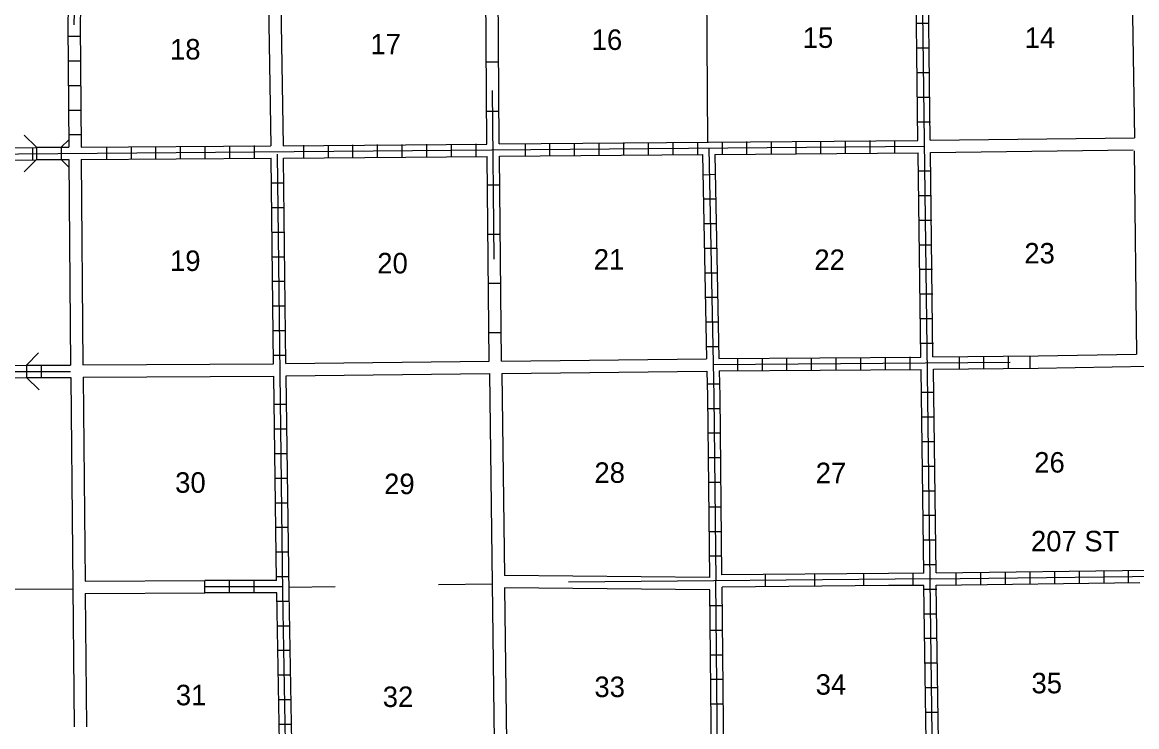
# Model space of a CAD drawing. Extents: x 1640392 to 2166518, y 15983809 to 16412887.
# Drawn here: x 1907542 to 1934697, y 16121796 to 16138977 of the extents above; entities that cross this region are included whole.
import ezdxf

# ---------------------------------------------------------------- set-up
doc = ezdxf.new("R2010")
doc.units = 0
for name, color, linetype in [('L10', 7, 'Continuous'), ('L11', 7, 'Continuous'), ('L13', 7, 'Continuous'), ('L14', 7, 'Continuous'), ('L18', 7, 'Continuous'), ('L30', 7, 'Continuous'), ('L8', 7, 'Continuous'), ('L9', 7, 'Continuous')]:
    doc.layers.add(name, color=color, linetype=linetype)

msp = doc.modelspace()

# ---------------------------------------------------------------- linework, layer by layer
at = {"layer": 'L10'}
for points in [[(1913517, 16140919), (1913600, 16135961)], [(1913817, 16140919), (1913900, 16135961)]]:
    msp.add_lwpolyline(points, dxfattribs=at)
at = {"layer": 'L11'}
for points in [[(1934558, 16141136), (1934641, 16136161)], [(1929667, 16136102), (1934641, 16136161)], [(1929675, 16135802), (1934610, 16135862)], [(1934633, 16135842), (1934694, 16130881)], [(1908676, 16135627), (1908717, 16130611)], [(1908976, 16135627), (1909017, 16130619)], [(1932292, 16130842), (1934694, 16130881)], [(1909017, 16130619), (1913667, 16130644)], [(1913967, 16130652), (1918917, 16130711)], [(1919217, 16130711), (1924217, 16130769)], [(1909026, 16130319), (1913675, 16130344)], [(1913975, 16130352), (1918925, 16130411)], [(1918925, 16130411), (1919059, 16120161)], [(1919225, 16130411), (1924225, 16130469)], [(1919225, 16130411), (1919292, 16125486)], [(1932295, 16130542), (1934997, 16130586)], [(1908726, 16130311), (1908808, 16121796)], [(1909026, 16130319), (1909074, 16125344)], [(1924284, 16125432), (1919292, 16125486)], [(1909074, 16125344), (1911992, 16125361)], [(1924292, 16125132), (1919292, 16125186)], [(1919292, 16125186), (1919359, 16120161)], [(1909077, 16125044), (1911992, 16125061)], [(1909077, 16125044), (1909108, 16121797)]]:
    msp.add_lwpolyline(points, dxfattribs=at)
at = {"layer": 'L13'}
for points in [[(1924208, 16141011), (1924242, 16136052)], [(1914040, 16125202), (1915162, 16125219)], [(1917687, 16125261), (1918992, 16125277)], [(1904309, 16125152), (1908775, 16125161)]]:
    msp.add_lwpolyline(points, dxfattribs=at)
at = {"layer": 'L18'}
for p, q in [((1907892, 16135927), (1907592, 16136227)), ((1908492, 16135927), (1908676, 16136111)), ((1907892, 16135927), (1907892, 16135627)), ((1907892, 16135927), (1908492, 16135927)), ((1908492, 16135927), (1908492, 16135627)), ((1907892, 16135627), (1907592, 16135327)), ((1907892, 16135627), (1908492, 16135627)), ((1908492, 16135627), (1908677, 16135442)), ((1907642, 16130611), (1907938, 16130916)), ((1907042, 16130602), (1907642, 16130611)), ((1907642, 16130611), (1907647, 16130311)), ((1907047, 16130302), (1907647, 16130311)), ((1907647, 16130311), (1907951, 16130016))]:
    msp.add_line(p, q, dxfattribs=at)
at = {"layer": 'L8'}
for p, q in [((1929642, 16138944), (1929342, 16138944)), ((1908659, 16138636), (1908959, 16138636)), ((1929650, 16138344), (1929350, 16138344)), ((1908659, 16138036), (1908959, 16138036)), ((1929658, 16137744), (1929358, 16137744)), ((1908664, 16137436), (1908963, 16137436)), ((1929667, 16137144), (1929367, 16137144)), ((1908669, 16136836), (1908968, 16136836)), ((1929675, 16136544), (1929375, 16136544)), ((1908674, 16136236), (1908973, 16136236)), ((1921600, 16135736), (1921600, 16136036)), ((1922200, 16135744), (1922200, 16136044)), ((1922800, 16135744), (1922800, 16136044)), ((1923400, 16135752), (1923400, 16136052)), ((1924000, 16135752), (1924000, 16136052)), ((1924600, 16135761), (1924600, 16136061)), ((1925200, 16135769), (1925200, 16136069)), ((1925800, 16135769), (1925800, 16136069)), ((1926400, 16135777), (1926400, 16136077)), ((1927000, 16135777), (1927000, 16136077)), ((1927600, 16135786), (1927600, 16136086)), ((1928200, 16135794), (1928200, 16136094)), ((1928800, 16135794), (1928800, 16136094)), ((1907801, 16135619), (1907801, 16135919)), ((1909600, 16135636), (1909600, 16135936)), ((1910200, 16135644), (1910200, 16135944)), ((1910800, 16135644), (1910800, 16135944)), ((1911400, 16135652), (1911400, 16135952)), ((1912000, 16135652), (1912000, 16135952)), ((1912600, 16135661), (1912600, 16135961)), ((1913200, 16135669), (1913200, 16135969)), ((1914400, 16135677), (1914400, 16135977)), ((1915000, 16135677), (1915000, 16135977)), ((1915600, 16135686), (1915600, 16135986)), ((1916200, 16135694), (1916200, 16135994)), ((1916800, 16135694), (1916800, 16135994)), ((1917400, 16135702), (1917400, 16136002)), ((1918000, 16135702), (1918000, 16136002)), ((1918600, 16135711), (1918600, 16136011)), ((1919800, 16135719), (1919800, 16136019)), ((1920400, 16135727), (1920400, 16136027)), ((1921000, 16135727), (1921000, 16136027)), ((1924433, 16135261), (1924133, 16135252)), ((1929692, 16135344), (1929392, 16135344)), ((1913917, 16135052), (1913617, 16135052)), ((1929700, 16134744), (1929400, 16134744)), ((1913925, 16134452), (1913625, 16134452)), ((1924442, 16134661), (1924142, 16134661)), ((1929708, 16134144), (1929408, 16134144)), ((1924458, 16134061), (1924158, 16134061)), ((1913934, 16133852), (1913634, 16133852)), ((1924467, 16133461), (1924167, 16133461)), ((1929708, 16133544), (1929408, 16133544)), ((1913942, 16133252), (1913642, 16133252)), ((1924483, 16132861), (1924183, 16132861)), ((1929717, 16132944), (1929417, 16132944)), ((1913950, 16132652), (1913650, 16132652)), ((1924492, 16132261), (1924192, 16132261)), ((1929725, 16132344), (1929425, 16132344)), ((1913959, 16132052), (1913659, 16132052)), ((1929733, 16131744), (1929433, 16131744)), ((1913959, 16131452), (1913659, 16131452)), ((1924508, 16131661), (1924208, 16131661)), ((1924517, 16131061), (1924217, 16131061)), ((1929742, 16131144), (1929442, 16131144)), ((1913967, 16130852), (1913667, 16130852)), ((1924975, 16130486), (1924975, 16130786)), ((1925575, 16130486), (1925575, 16130786)), ((1926175, 16130494), (1926175, 16130794)), ((1926775, 16130494), (1926775, 16130794)), ((1927375, 16130502), (1927375, 16130802)), ((1927975, 16130502), (1927975, 16130802)), ((1928575, 16130511), (1928575, 16130811)), ((1929175, 16130519), (1929175, 16130819)), ((1930375, 16130527), (1930375, 16130827)), ((1930975, 16130527), (1930975, 16130827)), ((1931575, 16130536), (1931575, 16130836)), ((1932104, 16130540), (1932104, 16130840)), ((1924550, 16130152), (1924250, 16130152)), ((1929758, 16129944), (1929458, 16129944)), ((1913984, 16129652), (1913684, 16129652)), ((1924550, 16129552), (1924250, 16129552)), ((1929767, 16129344), (1929467, 16129344)), ((1913992, 16129052), (1913692, 16129052)), ((1924550, 16128952), (1924250, 16128952)), ((1929775, 16128744), (1929475, 16128744)), ((1914000, 16128452), (1913700, 16128452)), ((1924567, 16128352), (1924267, 16128352)), ((1929783, 16128144), (1929483, 16128144)), ((1914009, 16127852), (1913709, 16127852)), ((1924567, 16127752), (1924267, 16127752)), ((1929792, 16127544), (1929492, 16127544)), ((1914017, 16127252), (1913717, 16127252)), ((1924567, 16127152), (1924267, 16127152)), ((1929800, 16126944), (1929500, 16126944)), ((1914025, 16126652), (1913725, 16126652)), ((1924575, 16126552), (1924275, 16126552)), ((1929808, 16126344), (1929508, 16126344)), ((1914034, 16126052), (1913734, 16126052)), ((1924575, 16125952), (1924275, 16125952)), ((1929817, 16125744), (1929517, 16125744)), ((1914034, 16125452), (1913734, 16125452)), ((1929250, 16125244), (1929250, 16125544)), ((1930300, 16125261), (1930300, 16125561)), ((1930900, 16125269), (1930900, 16125569)), ((1931500, 16125277), (1931500, 16125577)), ((1932100, 16125277), (1932100, 16125577)), ((1932700, 16125286), (1932700, 16125586)), ((1933300, 16125294), (1933300, 16125594)), ((1933900, 16125302), (1933900, 16125602)), ((1934500, 16125311), (1934500, 16125611)), ((1911992, 16125061), (1911992, 16125361)), ((1912592, 16125061), (1912592, 16125361)), ((1913192, 16125061), (1913192, 16125361)), ((1929825, 16125144), (1929525, 16125144)), ((1914042, 16124852), (1913742, 16124852)), ((1924300, 16124752), (1924600, 16124752)), ((1929825, 16124544), (1929525, 16124544)), ((1914059, 16124252), (1913759, 16124252)), ((1924300, 16124152), (1924600, 16124152)), ((1929833, 16123944), (1929533, 16123944)), ((1914067, 16123652), (1913767, 16123652)), ((1924300, 16123552), (1924600, 16123552)), ((1929842, 16123344), (1929542, 16123344)), ((1914075, 16123052), (1913775, 16123052)), ((1924317, 16122952), (1924617, 16122952)), ((1929850, 16122744), (1929550, 16122744)), ((1914092, 16122452), (1913792, 16122452)), ((1924325, 16122352), (1924625, 16122352)), ((1929858, 16122144), (1929558, 16122144)), ((1914100, 16121852), (1913800, 16121852))]:
    msp.add_line(p, q, dxfattribs=at)
for points in [[(1929733, 16120344), (1929325, 16151819)], [(1908851, 16141036), (1908801, 16138911)], [(1929367, 16136094), (1929308, 16141061)], [(1929667, 16136102), (1929608, 16141069)], [(1908692, 16140877), (1908651, 16138911)], [(1908992, 16140877), (1908951, 16138911)], [(1908651, 16138911), (1908677, 16135927)], [(1908951, 16138911), (1908976, 16135927)], [(1919159, 16136011), (1929367, 16136094)], [(1903601, 16135736), (1929533, 16135952)], [(1903601, 16135886), (1907892, 16135919)], [(1908492, 16135927), (1908677, 16135927)], [(1908976, 16135927), (1913600, 16135961)], [(1913900, 16135961), (1918859, 16136002)], [(1924267, 16135902), (1924392, 16129861)], [(1924417, 16135752), (1929375, 16135794)], [(1929433, 16130811), (1929375, 16135794)], [(1929733, 16130819), (1929675, 16135802)], [(1903601, 16135586), (1907884, 16135619)], [(1908492, 16135627), (1908676, 16135627)], [(1908976, 16135627), (1913609, 16135661)], [(1913667, 16130644), (1913609, 16135661)], [(1913984, 16120052), (1913892, 16125061), (1913759, 16135761)], [(1913909, 16135661), (1918867, 16135702)], [(1913967, 16130652), (1913909, 16135661)], [(1919167, 16135711), (1924117, 16135752)], [(1924117, 16135752), (1924217, 16130769)], [(1924417, 16135752), (1924517, 16130777)], [(1924375, 16130627), (1931617, 16130686)], [(1924517, 16130777), (1929433, 16130811)], [(1929733, 16130819), (1932292, 16130842)], [(1913734, 16125361), (1913675, 16130344)], [(1914134, 16120052), (1914042, 16125061), (1913975, 16130352)], [(1924225, 16130469), (1924242, 16129861)], [(1924525, 16130477), (1929442, 16130511)], [(1924525, 16130477), (1924542, 16129861)], [(1929508, 16125544), (1929442, 16130511)], [(1929742, 16130519), (1932295, 16130542)], [(1929808, 16125552), (1929742, 16130519)], [(1924242, 16129861), (1924284, 16125432)], [(1924542, 16129861), (1924583, 16125502)], [(1929508, 16125544), (1928650, 16125537)], [(1929700, 16125402), (1940191, 16125527)], [(1929808, 16125552), (1940191, 16125677)], [(1913734, 16125361), (1911992, 16125361)], [(1913892, 16125211), (1911992, 16125211)], [(1924642, 16120269), (1924592, 16125202)], [(1929508, 16125244), (1928650, 16125237)], [(1929583, 16120344), (1929508, 16125244)], [(1929808, 16125252), (1934775, 16125311)], [(1929883, 16120344), (1929808, 16125252)], [(1913742, 16125061), (1911992, 16125061)], [(1913834, 16120052), (1913742, 16125061)], [(1924342, 16120269), (1924292, 16125132)]]:
    msp.add_lwpolyline(points, dxfattribs=at)
at = {"layer": 'L9'}
for p, q in [((1919146, 16138002), (1918846, 16138002)), ((1919153, 16136802), (1918853, 16136802)), ((1919174, 16135002), (1918874, 16135002)), ((1919186, 16133802), (1918886, 16133802)), ((1919198, 16132602), (1918898, 16132602)), ((1919210, 16131402), (1918910, 16131402)), ((1907999, 16130610), (1907999, 16130311)), ((1906378, 16130461), (1908717, 16130461)), ((1925650, 16125211), (1925650, 16125511)), ((1926850, 16125227), (1926850, 16125527)), ((1928050, 16125236), (1928050, 16125536))]:
    msp.add_line(p, q, dxfattribs=at)
for points in [[(1918859, 16136002), (1918827, 16140961)], [(1919159, 16136011), (1919127, 16140970)], [(1919042, 16133202), (1919000, 16137311)], [(1918917, 16130711), (1918867, 16135702)], [(1919217, 16130711), (1919167, 16135711)], [(1907642, 16130611), (1908717, 16130611)], [(1907647, 16130311), (1908726, 16130311)], [(1924392, 16129861), (1924442, 16125352)], [(1928650, 16125537), (1924583, 16125502)], [(1929700, 16125402), (1920850, 16125319)], [(1924492, 16120269), (1924442, 16125352)], [(1928650, 16125237), (1924592, 16125202)]]:
    msp.add_lwpolyline(points, dxfattribs=at)

# ---------------------------------------------------------------- texts
at = {"layer": 'L14'}
for s, p in [('16', (1921417, 16138302)), ('15', (1926558, 16138352)), ('14', (1931967, 16138352)), ('18', (1911142, 16138069)), ('17', (1916025, 16138194)), ('23', (1931958, 16133094)), ('19', (1911142, 16132911)), ('20', (1916192, 16132852)), ('21', (1921467, 16132944)), ('22', (1926842, 16132936)), ('26', (1932200, 16127994)), ('28', (1921483, 16127744)), ('27', (1926875, 16127736)), ('30', (1911267, 16127502)), ('29', (1916359, 16127469)), ('33', (1921483, 16122519)), ('34', (1926875, 16122577)), ('35', (1932133, 16122611)), ('31', (1911284, 16122319)), ('32', (1916325, 16122277))]:
    msp.add_text(s, height=500, rotation=360, dxfattribs=at).set_placement(p)
at = {"layer": 'L30'}
msp.add_text('207 ST', height=500, rotation=360, dxfattribs=at).set_placement((1932120, 16126073))

doc.saveas('drawing.dxf')
